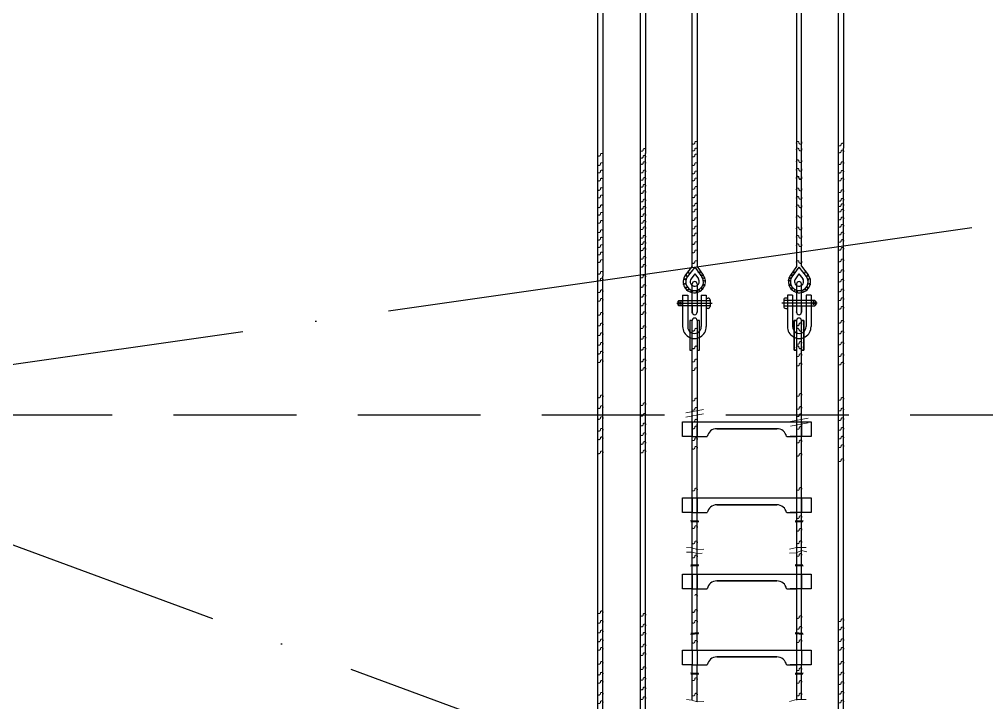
# Model space of a CAD drawing. Header units: millimetres. Extents: x -1838618 to -1600818, y -1770412 to -1553248.
# Drawn here: x -1770644 to -1766704, y -1653418 to -1650634 of the extents above; entities that cross this region are included whole.
import ezdxf

# ---------------------------------------------------------------- set-up
doc = ezdxf.new("R2010")
doc.units = ezdxf.units.MM
doc.header["$LTSCALE"] = 100
for name, pattern in [('ACAD_ISO04W100', [30, 24, -3, 0, -3]), ('DASHED', [0.75, 0.5, -0.25]), ('DASHEDX2', [1.5, 1, -0.5])]:
    doc.linetypes.add(name, pattern=pattern)
for name, color, linetype in [('2', 5, 'DASHED'), ('4', 7, 'Continuous'), ('bt', 7, 'Continuous')]:
    doc.layers.add(name, color=color, linetype=linetype)
doc.layers.add('3', color=3, linetype='DASHEDX2', lineweight=20)

# ---------------------------------------------------------------- blocks, each defined once
blk = doc.blocks.new('A$C03EE5260')
at = {"color": 9}
for p, q in [((-8983.1, -3538.6, 590), (-8983.1, 0, 590)), ((-8963.1, 0, 590), (-8963.1, -3535.2, 590)), ((-8808.8, -3038.3, 590), (-8808.8, 0, 590)), ((-8788.8, 0, 590), (-8788.8, -3034.8, 590)), ((-8598.6, -3494.3, 590), (-8598.6, 0, 590)), ((-8578.6, 0, 590), (-8578.6, -3496.2, 590)), ((-8173.6, 0, 590), (-8173.6, -3496.2, 590)), ((-8153.6, -3494.3, 590), (-8153.6, 0, 590)), ((-8002.6, -3016.5, 590), (-8002.6, 0, 590)), ((-7982.6, 0, 590), (-7982.6, -3013, 590)), ((-8002.6, -12781.3, 590), (-8002.6, -3016.5, 590)), ((-7982.6, -12773.3, 590), (-7982.6, -3013, 590)), ((-8808.8, -12692.1, 590), (-8808.8, -3038.3, 590)), ((-8788.8, -12694.3, 590), (-8788.8, -3034.8, 590)), ((-8598.6, -3494.3, 590), (-8626.2, -3529.8, 590)), ((-8588.2, -3497.6, 590), (-8617.9, -3535.9, 590)), ((-8587.8, -3497.6, 590), (-8559.8, -3537.1, 590)), ((-8578.6, -3496.2, 590), (-8553.6, -3531.4, 590)), ((-8173.6, -3496.2, 590), (-8198.6, -3531.4, 590)), ((-8164.4, -3497.6, 590), (-8192.4, -3537.1, 590)), ((-8164, -3497.6, 590), (-8134.3, -3535.9, 590)), ((-8153.6, -3494.3, 590), (-8126, -3529.8, 590)), ((-8983.1, -12723.6, 590), (-8983.1, -3538.6, 590)), ((-8963.1, -12723.6, 590), (-8963.1, -3535.2, 590)), ((-8588.2, -3525.8, 590), (-8603.4, -3545.4, 590)), ((-8588, -3525.8, 590), (-8573.7, -3546, 590)), ((-8578.6, -3540.8, 590), (-8578.6, -3540.8, 590)), ((-8164.2, -3525.8, 590), (-8178.5, -3546, 590)), ((-8173.6, -3540.8, 590), (-8173.6, -3540.8, 590)), ((-8164, -3525.8, 590), (-8148.8, -3545.4, 590)), ((-8598.6, -3589.8, 590), (-8598.6, -3566.7, 590)), ((-8598.6, -3685.7, 590), (-8598.6, -3566.7, 590)), ((-8578.6, -3566.7, 590), (-8578.6, -3567.7, 590)), ((-8578.6, -3566.7, 590), (-8578.6, -3598.7, 590)), ((-8578.6, -3566.7, 590), (-8578.6, -3682.2, 590)), ((-8173.6, -3566.7, 590), (-8173.6, -3567.7, 590)), ((-8173.6, -3566.7, 590), (-8173.6, -3598.7, 590)), ((-8173.6, -3566.7, 590), (-8173.6, -3682.2, 590)), ((-8153.6, -3599.8, 590), (-8153.6, -3566.7, 590)), ((-8153.6, -3589.8, 590), (-8153.6, -3566.7, 590)), ((-8153.6, -3685.7, 590), (-8153.6, -3566.7, 590)), ((-8637.8, -3612.2, 590), (-8617.1, -3612.2, 590)), ((-8637.8, -3612.2, 590), (-8637.8, -3740.2, 590)), ((-8617.1, -3612.2, 590), (-8617.1, -3740.2, 590)), ((-8562, -3612.2, 590), (-8541.4, -3612.2, 590)), ((-8562, -3612.2, 590), (-8562, -3740.2, 590)), ((-8541.4, -3612.2, 590), (-8541.4, -3740.2, 590)), ((-8540.6, -3624, 590), (-8534.3, -3624, 590)), ((-8211.6, -3624, 590), (-8217.9, -3624, 590)), ((-8190.2, -3612.2, 590), (-8210.8, -3612.2, 590)), ((-8210.8, -3612.2, 590), (-8210.8, -3740.2, 590)), ((-8190.2, -3612.2, 590), (-8190.2, -3740.2, 590)), ((-8114.5, -3612.2, 590), (-8135.1, -3612.2, 590)), ((-8135.1, -3612.2, 590), (-8135.1, -3740.2, 590)), ((-8114.5, -3612.2, 590), (-8114.5, -3740.2, 590)), ((-8657.1, -3638.3, 590), (-8653.1, -3634.3, 590)), ((-8657.1, -3638.3, 590), (-8657.1, -3651.1, 590)), ((-8653.1, -3655.1, 590), (-8657.1, -3651.1, 590)), ((-8653.1, -3634.3, 590), (-8526.3, -3634.3, 590)), ((-8653.1, -3634.3, 590), (-8653.1, -3655.1, 590)), ((-8526.3, -3655.1, 590), (-8653.1, -3655.1, 590)), ((-8645.6, -3637, 590), (-8645.6, -3652, 590)), ((-8598.6, -3658.7, 590), (-8598.6, -3681.8, 590)), ((-8526.3, -3632, 590), (-8526.3, -3658.3, 590)), ((-8225.9, -3632, 590), (-8225.9, -3658.3, 590)), ((-8099.1, -3634.3, 590), (-8225.9, -3634.3, 590)), ((-8225.9, -3655.1, 590), (-8099.1, -3655.1, 590)), ((-8153.6, -3658.7, 590), (-8153.6, -3681.8, 590)), ((-8106.7, -3637, 590), (-8106.7, -3652, 590)), ((-8095.1, -3638.3, 590), (-8099.1, -3634.3, 590)), ((-8099.1, -3634.3, 590), (-8099.1, -3655.1, 590)), ((-8099.1, -3655.1, 590), (-8095.1, -3651.1, 590)), ((-8095.1, -3638.3, 590), (-8095.1, -3651.1, 590)), ((-8598.6, -3685.7, 590), (-8598.6, -3685.7, 590)), ((-8578.6, -3681.8, 590), (-8578.6, -3680.7, 590)), ((-8534.3, -3666.3, 590), (-8540.6, -3666.3, 590)), ((-8217.9, -3666.3, 590), (-8211.6, -3666.3, 590)), ((-8173.6, -3681.8, 590), (-8173.6, -3680.7, 590)), ((-8153.6, -3685.7, 590), (-8153.6, -3685.7, 590)), ((-8598.6, -3715.9, 590), (-8608.6, -3715.9, 590)), ((-8608.6, -3715.9, 590), (-8608.6, -3835.9, 590)), ((-8598.6, -4055.1, 590), (-8598.6, -3715.9, 590)), ((-8598.6, -4141, 590), (-8598.6, -3716.8, 590)), ((-8578.6, -3715.9, 590), (-8578.6, -4054, 590)), ((-8568.6, -3715.9, 590), (-8578.6, -3715.9, 590)), ((-8578.6, -3716.8, 590), (-8578.6, -4137.5, 590)), ((-8568.6, -3835.9, 590), (-8568.6, -3715.9, 590)), ((-8183.6, -3835.9, 590), (-8183.6, -3715.9, 590)), ((-8183.6, -3715.9, 590), (-8173.6, -3715.9, 590)), ((-8173.6, -3715.9, 590), (-8183.6, -3715.9, 590)), ((-8183.6, -3715.9, 590), (-8183.6, -3835.9, 590)), ((-8173.6, -3714.5, 590), (-8173.6, -4142.7, 590)), ((-8173.6, -3715.9, 590), (-8173.6, -4054, 590)), ((-8153.6, -4139.3, 590), (-8153.6, -3713.3, 590)), ((-8153.6, -3715.9, 590), (-8143.6, -3715.9, 590)), ((-8153.6, -4055.1, 590), (-8153.6, -3715.9, 590)), ((-8143.6, -3715.9, 590), (-8153.6, -3715.9, 590)), ((-8143.6, -3715.9, 590), (-8143.6, -3835.9, 590)), ((-8143.6, -3835.9, 590), (-8143.6, -3715.9, 590)), ((-8608.6, -3835.9, 590), (-8598.6, -3835.9, 590)), ((-8578.6, -3835.9, 590), (-8568.6, -3835.9, 590)), ((-8173.6, -3835.9, 590), (-8183.6, -3835.9, 590)), ((-8183.6, -3835.9, 590), (-8173.6, -3835.9, 590)), ((-8143.6, -3835.9, 590), (-8153.6, -3835.9, 590)), ((-8153.6, -3835.9, 590), (-8143.6, -3835.9, 590)), ((-8638.6, -4128.3, 590), (-8113.6, -4128.3, 590)), ((-8638.6, -4188.3, 590), (-8638.6, -4128.3, 590)), ((-8598.6, -4128.3, 590), (-8578.6, -4128.3, 590)), ((-8578.6, -5058.3, 590), (-8578.6, -4137.5, 590)), ((-8173.6, -4128.3, 590), (-8153.6, -4128.3, 590)), ((-8113.6, -4128.3, 590), (-8113.6, -4188.3, 590)), ((-8598.6, -5058.3, 590), (-8598.6, -4141, 590)), ((-8253.6, -4156.3, 590), (-8498.6, -4156.3, 590)), ((-8498.6, -4156.3, 590), (-8253.6, -4156.3, 590)), ((-8253.6, -4156.3, 590), (-8498.6, -4156.3, 590)), ((-8173.6, -4142.7, 590), (-8173.6, -5058.3, 590)), ((-8153.6, -5058.3, 590), (-8153.6, -4139.3, 590)), ((-8598.6, -4188.3, 590), (-8638.6, -4188.3, 590)), ((-8598.6, -4188.3, 590), (-8578.6, -4188.3, 590)), ((-8578.6, -4188.3, 590), (-8537.8, -4188.3, 590)), ((-8213.6, -4188.3, 590), (-8214.4, -4188.3, 590)), ((-8213.6, -4188.3, 590), (-8173.6, -4188.3, 590)), ((-8113.6, -4188.3, 590), (-8199.6, -4188.3, 590)), ((-8638.6, -4438.3, 590), (-8113.6, -4438.3, 590)), ((-8638.6, -4498.3, 590), (-8638.6, -4438.3, 590)), ((-8598.6, -4438.3, 590), (-8578.6, -4438.3, 590)), ((-8173.6, -4438.3, 590), (-8153.6, -4438.3, 590)), ((-8113.6, -4438.3, 590), (-8113.6, -4498.3, 590)), ((-8253.6, -4466.3, 590), (-8498.6, -4466.3, 590)), ((-8498.6, -4466.3, 590), (-8253.6, -4466.3, 590)), ((-8253.6, -4466.3, 590), (-8498.6, -4466.3, 590)), ((-8598.6, -4498.3, 590), (-8638.6, -4498.3, 590)), ((-8598.6, -4641.7, 590), (-8598.6, -4498.3, 590)), ((-8598.6, -4498.3, 590), (-8578.6, -4498.3, 590)), ((-8578.6, -4648.9, 590), (-8578.6, -4498.3, 590)), ((-8578.6, -4498.3, 590), (-8537.8, -4498.3, 590)), ((-8213.6, -4498.3, 590), (-8214.4, -4498.3, 590)), ((-8213.6, -4498.3, 590), (-8173.6, -4498.3, 590)), ((-8113.6, -4498.3, 590), (-8199.6, -4498.3, 590)), ((-8173.6, -4498.3, 590), (-8173.6, -4641.7, 590)), ((-8153.6, -4639.9, 590), (-8153.6, -4498.3, 590)), ((-8598.6, -4748.3, 590), (-8598.6, -4659.8, 590)), ((-8578.6, -4748.3, 590), (-8578.6, -4663.4, 590)), ((-8173.6, -4661.6, 590), (-8173.6, -4748.3, 590)), ((-8153.6, -4748.3, 590), (-8153.6, -4652.5, 590)), ((-8638.6, -4748.3, 590), (-8113.6, -4748.3, 590)), ((-8638.6, -4808.3, 590), (-8638.6, -4748.3, 590)), ((-8598.6, -4748.3, 590), (-8578.6, -4748.3, 590)), ((-8173.6, -4748.3, 590), (-8153.6, -4748.3, 590)), ((-8113.6, -4748.3, 590), (-8113.6, -4808.3, 590)), ((-8498.6, -4776.3, 590), (-8253.6, -4776.3, 590)), ((-8253.6, -4776.3, 590), (-8498.6, -4776.3, 590)), ((-8253.6, -4776.3, 590), (-8498.6, -4776.3, 590)), ((-8598.6, -4808.3, 590), (-8638.6, -4808.3, 590)), ((-8598.6, -4808.3, 590), (-8578.6, -4808.3, 590)), ((-8578.6, -4808.3, 590), (-8537.8, -4808.3, 590)), ((-8213.6, -4808.3, 590), (-8214.4, -4808.3, 590)), ((-8213.6, -4808.3, 590), (-8173.6, -4808.3, 590)), ((-8113.6, -4808.3, 590), (-8199.6, -4808.3, 590)), ((-8638.6, -5058.3, 590), (-8113.6, -5058.3, 590)), ((-8638.6, -5118.3, 590), (-8638.6, -5058.3, 590)), ((-8598.6, -5058.3, 590), (-8578.6, -5058.3, 590)), ((-8173.6, -5058.3, 590), (-8153.6, -5058.3, 590)), ((-8113.6, -5058.3, 590), (-8113.6, -5118.3, 590)), ((-8598.6, -5118.3, 590), (-8638.6, -5118.3, 590)), ((-8598.6, -5261.7, 590), (-8598.6, -5118.3, 590)), ((-8598.6, -5118.3, 590), (-8578.6, -5118.3, 590)), ((-8578.6, -5268.9, 590), (-8578.6, -5118.3, 590)), ((-8578.6, -5118.3, 590), (-8537.8, -5118.3, 590)), ((-8253.6, -5086.3, 590), (-8498.6, -5086.3, 590)), ((-8498.6, -5086.3, 590), (-8253.6, -5086.3, 590)), ((-8253.6, -5086.3, 590), (-8498.6, -5086.3, 590)), ((-8213.6, -5118.3, 590), (-8214.4, -5118.3, 590)), ((-8213.6, -5118.3, 590), (-8173.6, -5118.3, 590)), ((-8113.6, -5118.3, 590), (-8199.6, -5118.3, 590)), ((-8173.6, -5118.3, 590), (-8173.6, -5261.7, 590)), ((-8153.6, -5259.9, 590), (-8153.6, -5118.3, 590))]:
    blk.add_line(p, q, dxfattribs=at)
for centre in [(-8646.2, -3645.1, 590), (-8106, -3645.1, 590)]:
    blk.add_circle(centre, 2.73, dxfattribs=at)
for centre, radius, start, end in [((-8590.5, -3557.6, 590), 45.2, 142.613, 343.6208), ((-8589.3, -3558, 590), 36.2, 142.613, 343.6208), ((-8588.8, -3556.8, 590), 18.5, 142.613, 343.6208), ((-8588.8, -3556.8, 590), 18.5, 142.1714, 142.613), ((-8588.8, -3556.8, 590), 18.5, 343.6208, 35.3266), ((-8589.3, -3558, 590), 36.2, 343.6208, 35.3266), ((-8161.7, -3557.6, 590), 45.2, 144.6734, 196.3792), ((-8161.7, -3557.6, 590), 45.2, 196.3792, 37.387), ((-8162.9, -3558, 590), 36.2, 144.6734, 196.3792), ((-8162.5, -3558, 590), 36.2, 196.3792, 37.387), ((-8163.4, -3556.8, 590), 18.5, 144.6734, 196.3792), ((-8163.4, -3556.8, 590), 18.5, 196.3792, 37.387), ((-8163.4, -3556.8, 590), 18.5, 37.387, 37.8286), ((-8588.6, -3566.7, 590), 10, 0, 180), ((-8163.6, -3566.7, 590), 10, 0, 180), ((-8534.3, -3632, 590), 8, 0, 90), ((-8217.9, -3632, 590), 8, 90, 180), ((-8534.3, -3658.3, 590), 8, 270, 0), ((-8217.9, -3658.3, 590), 8, 180, 270), ((-8588.6, -3681.8, 590), 10, 180, 0), ((-8163.6, -3681.8, 590), 10, 180, 0), ((-8589.6, -3740.4, 590), 48.2, 179.6608, 0.3392), ((-8589.6, -3740.7, 590), 27.6, 178.8544, 1.1456), ((-8588.6, -3715.9, 590), 10, 0, 180), ((-8162.7, -3740.4, 590), 48.2, 179.6608, 0.3392), ((-8162.7, -3740.7, 590), 27.6, 178.8544, 1.1456), ((-8168.4, -3730.2, 590), 6, 147.3703, 15.1489), ((-8163.6, -3715.9, 590), 10, 0, 180), ((-8157.3, -3730.9, 590), 5.71, 349.2857, 156.5302), ((-8169, -3753.1, 590), 5.71, 23.4698, 190.7143), ((-8158, -3752.4, 590), 6, 164.8511, 32.6297), ((-8498.6, -4196.3, 590), 40, 90, 168.463), ((-8253.6, -4196.3, 590), 40, 11.537, 90), ((-8498.6, -4506.3, 590), 40, 90, 168.463), ((-8253.6, -4506.3, 590), 40, 11.537, 90), ((-8498.6, -4816.3, 590), 40, 90, 168.463), ((-8253.6, -4816.3, 590), 40, 11.537, 90), ((-8498.6, -5126.3, 590), 40, 90, 168.463), ((-8253.6, -5126.3, 590), 40, 11.537, 90)]:
    blk.add_arc(centre, radius, start, end, dxfattribs=at)
at = {"layer": '2', "color": 9, "ltscale": 3}
for p, q in [((-8661.9, -3645.4, 590), (-8518.1, -3645.4, 590)), ((-8090.3, -3645.4, 590), (-8234.1, -3645.4, 590))]:
    blk.add_line(p, q, dxfattribs=at)
at = {"layer": '3', "color": 9}
for p, q in [((-8002.6, -3016.5, 590), (-8002.6, -3016.5, 590)), ((-8002.6, -3016.5, 590), (-8002.6, -3016.5, 590)), ((-7982.6, -3013, 590), (-7982.6, -3013, 590)), ((-8808.8, -3038.3, 590), (-8808.8, -3038.3, 590)), ((-8808.8, -3038.3, 590), (-8808.8, -3038.3, 590)), ((-8788.8, -3034.8, 590), (-8788.8, -3034.8, 590)), ((-8002.6, -3131, 590), (-8002.6, -3131, 590)), ((-8002.6, -3131, 590), (-8002.6, -3131, 590)), ((-7982.6, -3127.5, 590), (-7982.6, -3127.5, 590)), ((-8808.8, -3156.5, 590), (-8808.8, -3156.5, 590)), ((-8808.8, -3156.5, 590), (-8808.8, -3156.5, 590)), ((-8788.8, -3153, 590), (-8788.8, -3153, 590)), ((-8808.8, -3303.9, 590), (-8808.8, -3303.9, 590)), ((-8808.8, -3303.9, 590), (-8808.8, -3303.9, 590)), ((-8788.8, -3300.4, 590), (-8788.8, -3300.4, 590)), ((-8002.6, -3289.7, 590), (-8002.6, -3289.7, 590)), ((-8002.6, -3289.7, 590), (-8002.6, -3289.7, 590)), ((-7982.6, -3286.2, 590), (-7982.6, -3286.2, 590)), ((-7982.6, -3348, 590), (-7982.6, -3348, 590)), ((-8002.6, -3351.4, 590), (-8002.6, -3351.4, 590)), ((-8002.6, -3351.4, 590), (-8002.6, -3351.4, 590)), ((-8808.8, -3389.9, 590), (-8808.8, -3389.9, 590)), ((-8808.8, -3389.9, 590), (-8808.8, -3389.9, 590)), ((-8002.6, -3413.2, 590), (-8002.6, -3413.2, 590)), ((-8002.6, -3413.2, 590), (-8002.6, -3413.2, 590)), ((-7982.6, -3409.8, 590), (-7982.6, -3409.8, 590)), ((-8983.1, -3538.6, 590), (-8983.1, -3538.6, 590)), ((-8983.1, -3538.6, 590), (-8983.1, -3538.6, 590)), ((-8963.1, -3535.2, 590), (-8963.1, -3535.2, 590)), ((-8624.6, -4091.5, 590), (-8552.7, -4078, 590)), ((-8624.6, -4109.5, 590), (-8552.7, -4096, 590)), ((-8578.6, -4137.5, 590), (-8578.6, -4137.5, 590)), ((-8197.8, -4127.5, 590), (-8125.9, -4114, 590)), ((-8197.8, -4145.5, 590), (-8125.9, -4132, 590)), ((-8598.6, -4141, 590), (-8598.6, -4141, 590)), ((-8598.6, -4141, 590), (-8598.6, -4141, 590)), ((-8173.6, -4142.7, 590), (-8173.6, -4142.7, 590)), ((-8153.6, -4139.3, 590), (-8153.6, -4139.3, 590)), ((-8605.1, -4530.5, 590), (-8572.9, -4532, 590)), ((-8147.2, -4530.5, 590), (-8179.3, -4532, 590)), ((-8604.8, -4533.3, 590), (-8572.4, -4534.8, 590)), ((-8604.2, -4535.8, 590), (-8572.9, -4537.5, 590)), ((-8147.4, -4533.3, 590), (-8179.8, -4534.8, 590)), ((-8148, -4535.8, 590), (-8179.3, -4537.5, 590)), ((-8621.8, -4639.9, 590), (-8600.1, -4641.7, 590)), ((-8600.1, -4641.7, 590), (-8578.4, -4648.9, 590)), ((-8578.4, -4648.9, 590), (-8551.3, -4647.1, 590)), ((-8202.8, -4647.1, 590), (-8173.9, -4639.9, 590)), ((-8173.9, -4639.9, 590), (-8154, -4639.9, 590)), ((-8154, -4639.9, 590), (-8134.2, -4639.9, 590)), ((-8621.8, -4659.8, 590), (-8598.3, -4659.8, 590)), ((-8598.3, -4659.8, 590), (-8578.4, -4665.2, 590)), ((-8578.4, -4665.2, 590), (-8558.5, -4663.4, 590)), ((-8202.8, -4663.4, 590), (-8173.9, -4661.6, 590)), ((-8173.9, -4661.6, 590), (-8154, -4652.5, 590)), ((-8154, -4652.5, 590), (-8132.4, -4658, 590)), ((-8605.1, -4716.1, 590), (-8572.9, -4714.6, 590)), ((-8604.8, -4713.3, 590), (-8572.4, -4711.8, 590)), ((-8604.2, -4710.8, 590), (-8572.9, -4709.1, 590)), ((-8147.4, -4713.3, 590), (-8179.8, -4711.8, 590)), ((-8148, -4710.8, 590), (-8179.3, -4709.1, 590)), ((-8147.2, -4716.1, 590), (-8179.3, -4714.6, 590)), ((-8605.1, -4994.1, 590), (-8572.9, -4992.6, 590)), ((-8604.8, -4991.3, 590), (-8572.4, -4989.8, 590)), ((-8604.2, -4988.8, 590), (-8572.9, -4987.1, 590)), ((-8147.4, -4991.3, 590), (-8179.8, -4989.8, 590)), ((-8148, -4988.8, 590), (-8179.3, -4987.1, 590)), ((-8147.2, -4994.1, 590), (-8179.3, -4992.6, 590)), ((-8605.1, -5150.5, 590), (-8572.9, -5152, 590)), ((-8604.8, -5153.3, 590), (-8572.4, -5154.8, 590)), ((-8604.2, -5155.8, 590), (-8572.9, -5157.5, 590)), ((-8147.4, -5153.3, 590), (-8179.8, -5154.8, 590)), ((-8147.2, -5150.5, 590), (-8179.3, -5152, 590)), ((-8148, -5155.8, 590), (-8179.3, -5157.5, 590)), ((-8621.8, -5259.9, 590), (-8600.1, -5261.7, 590)), ((-8600.1, -5261.7, 590), (-8578.4, -5268.9, 590)), ((-8578.4, -5268.9, 590), (-8551.3, -5267.1, 590)), ((-8202.8, -5267.1, 590), (-8173.9, -5259.9, 590)), ((-8173.9, -5259.9, 590), (-8154, -5259.9, 590)), ((-8154, -5259.9, 590), (-8134.2, -5259.9, 590))]:
    blk.add_line(p, q, dxfattribs=at)
for centre, radius, start, end in [((-8594.2, -2991.1, 590), 6, 147.3703, 15.1489), ((-8583.2, -2991.8, 590), 5.71, 349.2857, 156.5302), ((-8169, -2991.8, 590), 5.71, 23.4698, 190.7143), ((-8158, -2991.1, 590), 6, 164.8511, 32.6297), ((-7987.1, -2999.2, 590), 5.71, 349.2857, 156.5302), ((-8804.4, -3020.3, 590), 6, 147.3703, 15.1489), ((-8793.4, -3021, 590), 5.71, 349.2857, 156.5302), ((-8594.2, -3018.7, 590), 6, 147.3703, 15.1489), ((-8583.2, -3019.4, 590), 5.71, 349.2857, 156.5302), ((-8169, -3019.4, 590), 5.71, 23.4698, 190.7143), ((-8158, -3018.7, 590), 6, 164.8511, 32.6297), ((-7998.2, -2998.5, 590), 6, 147.3703, 15.1489), ((-7998.2, -3026.2, 590), 6, 147.3703, 15.1489), ((-7987.1, -3026.9, 590), 5.71, 349.2857, 156.5302), ((-8978.7, -3039.8, 590), 6, 147.3703, 15.1489), ((-8967.7, -3040.5, 590), 5.71, 349.2857, 156.5302), ((-8967.7, -3078.6, 590), 5.71, 349.2857, 156.5302), ((-8804.4, -3048, 590), 6, 147.3703, 15.1489), ((-8804.4, -3073.5, 590), 6, 147.3703, 15.1489), ((-8793.4, -3048.7, 590), 5.71, 349.2857, 156.5302), ((-8793.4, -3074.2, 590), 5.71, 349.2857, 156.5302), ((-8594.2, -3042.8, 590), 6, 147.3703, 15.1489), ((-8583.2, -3043.5, 590), 5.71, 349.2857, 156.5302), ((-8583.2, -3078.4, 590), 5.71, 349.2857, 156.5302), ((-8169, -3067.2, 590), 5.71, 23.4698, 190.7143), ((-8158, -3066.5, 590), 6, 164.8511, 32.6297), ((-7998.2, -3073.9, 590), 6, 147.3703, 15.1489), ((-7987.1, -3074.7, 590), 5.71, 349.2857, 156.5302), ((-8978.7, -3077.9, 590), 6, 147.3703, 15.1489), ((-8978.7, -3108.3, 590), 6, 147.3703, 15.1489), ((-8967.7, -3109, 590), 5.71, 349.2857, 156.5302), ((-8804.4, -3108.3, 590), 6, 147.3703, 15.1489), ((-8793.4, -3109, 590), 5.71, 349.2857, 156.5302), ((-8594.2, -3077.7, 590), 6, 147.3703, 15.1489), ((-8594.2, -3111.8, 590), 6, 147.3703, 15.1489), ((-8583.2, -3112.5, 590), 5.71, 349.2857, 156.5302), ((-8169, -3102, 590), 5.71, 23.4698, 190.7143), ((-8158, -3101.3, 590), 6, 164.8511, 32.6297), ((-7998.2, -3108.8, 590), 6, 147.3703, 15.1489), ((-7987.1, -3109.5, 590), 5.71, 349.2857, 156.5302), ((-8978.7, -3141.3, 590), 6, 147.3703, 15.1489), ((-8967.7, -3142, 590), 5.71, 349.2857, 156.5302), ((-8804.4, -3138.5, 590), 6, 147.3703, 15.1489), ((-8793.4, -3139.2, 590), 5.71, 349.2857, 156.5302), ((-8594.2, -3140.2, 590), 6, 147.3703, 15.1489), ((-8583.2, -3140.9, 590), 5.71, 349.2857, 156.5302), ((-8169, -3133.9, 590), 5.71, 23.4698, 190.7143), ((-8169, -3136.2, 590), 5.71, 23.4698, 190.7143), ((-8158, -3133.2, 590), 6, 164.8511, 32.6297), ((-8158, -3135.5, 590), 6, 164.8511, 32.6297), ((-7998.2, -3140.7, 590), 6, 147.3703, 15.1489), ((-7987.1, -3141.4, 590), 5.71, 349.2857, 156.5302), ((-8978.7, -3179.4, 590), 6, 147.3703, 15.1489), ((-8967.7, -3180.1, 590), 5.71, 349.2857, 156.5302), ((-8804.4, -3166.2, 590), 6, 147.3703, 15.1489), ((-8804.4, -3191.7, 590), 6, 147.3703, 15.1489), ((-8793.4, -3166.9, 590), 5.71, 349.2857, 156.5302), ((-8793.4, -3192.4, 590), 5.71, 349.2857, 156.5302), ((-8594.2, -3175, 590), 6, 147.3703, 15.1489), ((-8583.2, -3175.7, 590), 5.71, 349.2857, 156.5302), ((-8169, -3181.7, 590), 5.71, 23.4698, 190.7143), ((-8158, -3181, 590), 6, 164.8511, 32.6297), ((-7998.2, -3188.5, 590), 6, 147.3703, 15.1489), ((-7987.1, -3189.2, 590), 5.71, 349.2857, 156.5302), ((-8978.7, -3209.9, 590), 6, 147.3703, 15.1489), ((-8967.7, -3210.5, 590), 5.71, 349.2857, 156.5302), ((-8804.4, -3226.6, 590), 6, 147.3703, 15.1489), ((-8793.4, -3227.3, 590), 5.71, 349.2857, 156.5302), ((-8594.2, -3209.2, 590), 6, 147.3703, 15.1489), ((-8583.2, -3209.9, 590), 5.71, 349.2857, 156.5302), ((-8169, -3216.6, 590), 5.71, 23.4698, 190.7143), ((-8158, -3215.9, 590), 6, 164.8511, 32.6297), ((-7998.2, -3223.3, 590), 6, 147.3703, 15.1489), ((-7987.1, -3224, 590), 5.71, 349.2857, 156.5302), ((-8978.7, -3249.9, 590), 6, 147.3703, 15.1489), ((-8967.7, -3250.6, 590), 5.71, 349.2857, 156.5302), ((-8804.4, -3255.8, 590), 6, 147.3703, 15.1489), ((-8793.4, -3256.5, 590), 5.71, 349.2857, 156.5302), ((-8594.2, -3243.1, 590), 6, 147.3703, 15.1489), ((-8594.2, -3267.2, 590), 6, 147.3703, 15.1489), ((-8583.2, -3243.8, 590), 5.71, 349.2857, 156.5302), ((-8583.2, -3267.9, 590), 5.71, 349.2857, 156.5302), ((-8169, -3250.7, 590), 5.71, 23.4698, 190.7143), ((-8158, -3250, 590), 6, 164.8511, 32.6297), ((-7998.2, -3245, 590), 6, 147.3703, 15.1489), ((-7998.2, -3267.5, 590), 6, 147.3703, 15.1489), ((-7987.1, -3245.7, 590), 5.71, 349.2857, 156.5302), ((-7987.1, -3268.2, 590), 5.71, 349.2857, 156.5302), ((-8978.7, -3280.3, 590), 6, 147.3703, 15.1489), ((-8978.7, -3313.3, 590), 6, 147.3703, 15.1489), ((-8967.7, -3280.9, 590), 5.71, 349.2857, 156.5302), ((-8967.7, -3313.9, 590), 5.71, 349.2857, 156.5302), ((-8804.4, -3285.9, 590), 6, 147.3703, 15.1489), ((-8793.4, -3286.6, 590), 5.71, 349.2857, 156.5302), ((-8793.4, -3314.3, 590), 5.71, 349.2857, 156.5302), ((-8594.2, -3302, 590), 6, 147.3703, 15.1489), ((-8583.2, -3302.8, 590), 5.71, 349.2857, 156.5302), ((-8169, -3294.8, 590), 5.71, 23.4698, 190.7143), ((-8158, -3291.9, 590), 6, 164.8511, 32.6297), ((-7998.2, -3299.4, 590), 6, 147.3703, 15.1489), ((-7987.1, -3300.1, 590), 5.71, 349.2857, 156.5302), ((-8978.7, -3351.4, 590), 6, 147.3703, 15.1489), ((-8967.7, -3352.1, 590), 5.71, 349.2857, 156.5302), ((-8804.4, -3313.6, 590), 6, 147.3703, 15.1489), ((-8804.4, -3339.1, 590), 6, 147.3703, 15.1489), ((-8793.4, -3339.8, 590), 5.71, 349.2857, 156.5302), ((-8594.2, -3336.2, 590), 6, 147.3703, 15.1489), ((-8583.2, -3336.9, 590), 5.71, 349.2857, 156.5302), ((-8169, -3340.4, 590), 5.71, 23.4698, 190.7143), ((-8158, -3339.7, 590), 6, 164.8511, 32.6297), ((-7998.2, -3329.2, 590), 6, 147.3703, 15.1489), ((-7987.1, -3329.9, 590), 5.71, 349.2857, 156.5302), ((-8978.7, -3381.8, 590), 6, 147.3703, 15.1489), ((-8967.7, -3382.4, 590), 5.71, 349.2857, 156.5302), ((-8804.4, -3374, 590), 6, 147.3703, 15.1489), ((-8793.4, -3374.7, 590), 5.71, 349.2857, 156.5302), ((-8594.2, -3364.5, 590), 6, 147.3703, 15.1489), ((-8583.2, -3365.2, 590), 5.71, 349.2857, 156.5302), ((-8169, -3375.2, 590), 5.71, 23.4698, 190.7143), ((-8158, -3374.5, 590), 6, 164.8511, 32.6297), ((-7998.2, -3361.1, 590), 6, 147.3703, 15.1489), ((-7998.2, -3391, 590), 6, 147.3703, 15.1489), ((-7987.1, -3361.8, 590), 5.71, 349.2857, 156.5302), ((-7987.1, -3391.7, 590), 5.71, 349.2857, 156.5302), ((-8978.7, -3411.9, 590), 6, 147.3703, 15.1489), ((-8967.7, -3412.6, 590), 5.71, 349.2857, 156.5302), ((-8804.4, -3399.6, 590), 6, 147.3703, 15.1489), ((-8804.4, -3425.1, 590), 6, 147.3703, 15.1489), ((-8793.4, -3400.3, 590), 5.71, 349.2857, 156.5302), ((-8793.4, -3425.8, 590), 5.71, 349.2857, 156.5302), ((-8594.2, -3399.4, 590), 6, 147.3703, 15.1489), ((-8583.2, -3400.1, 590), 5.71, 349.2857, 156.5302), ((-8169, -3409.4, 590), 5.71, 23.4698, 190.7143), ((-8158, -3408.7, 590), 6, 164.8511, 32.6297), ((-7998.2, -3422.9, 590), 6, 147.3703, 15.1489), ((-7987.1, -3423.6, 590), 5.71, 349.2857, 156.5302), ((-8978.7, -3442.4, 590), 6, 147.3703, 15.1489), ((-8967.7, -3443, 590), 5.71, 349.2857, 156.5302), ((-8804.4, -3459.9, 590), 6, 147.3703, 15.1489), ((-8793.4, -3460.6, 590), 5.71, 349.2857, 156.5302), ((-8594.2, -3433.5, 590), 6, 147.3703, 15.1489), ((-8583.2, -3434.2, 590), 5.71, 349.2857, 156.5302), ((-7998.2, -3470.2, 590), 6, 147.3703, 15.1489), ((-7987.1, -3470.9, 590), 5.71, 349.2857, 156.5302), ((-8978.7, -3472.9, 590), 6, 147.3703, 15.1489), ((-8967.7, -3473.6, 590), 5.71, 349.2857, 156.5302), ((-8804.4, -3492, 590), 6, 147.3703, 15.1489), ((-8793.4, -3492.7, 590), 5.71, 349.2857, 156.5302), ((-8594.2, -3476.8, 590), 6, 147.3703, 15.1489), ((-8583.2, -3477.5, 590), 5.71, 349.2857, 156.5302), ((-8169, -3477.5, 590), 5.71, 23.4698, 190.7143), ((-8158, -3476.8, 590), 6, 164.8511, 32.6297), ((-8978.7, -3520.7, 590), 6, 147.3703, 15.1489), ((-8978.7, -3548.3, 590), 6, 147.3703, 15.1489), ((-8967.7, -3521.4, 590), 5.71, 349.2857, 156.5302), ((-8967.7, -3549, 590), 5.71, 349.2857, 156.5302), ((-8804.4, -3535.6, 590), 6, 147.3703, 15.1489), ((-8793.4, -3536.3, 590), 5.71, 349.2857, 156.5302), ((-8630.8, -3545.8, 590), 2.9, 303.73, 165.231), ((-8624.2, -3532.5, 590), 2.9, 303.73, 165.231), ((-8590.5, -3557.6, 590), 45.2, 142.1714, 142.613), ((-8619.5, -3534.2, 590), 3.13, 193.9338, 327.1538), ((-8589.7, -3558, 590), 36.2, 142.1714, 142.613), ((-8615.4, -3519, 590), 2.9, 303.73, 165.231), ((-8589.3, -3558, 590), 36.2, 142.1714, 142.613), ((-8610.7, -3520.7, 590), 3.13, 193.9338, 327.1538), ((-8570.9, -3520.7, 590), 3.13, 64.4397, 197.6597), ((-8566.6, -3518.1, 590), 2.9, 174.2358, 35.7368), ((-8562, -3532.3, 590), 3.13, 64.4397, 197.6597), ((-8557.8, -3529.8, 590), 2.9, 174.2358, 35.7368), ((-8553.8, -3544.3, 590), 3.13, 64.4397, 197.6597), ((-8590.5, -3557.6, 590), 45.2, 343.6208, 35.3266), ((-8549.6, -3541.8, 590), 2.9, 174.2358, 35.7368), ((-8202.6, -3541.8, 590), 2.9, 144.2632, 5.7642), ((-8198.4, -3544.3, 590), 3.13, 342.3403, 115.5603), ((-8194.4, -3529.8, 590), 2.9, 144.2632, 5.7642), ((-8190.2, -3532.3, 590), 3.13, 342.3403, 115.5603), ((-8185.6, -3518.1, 590), 2.9, 144.2632, 5.7642), ((-8181.4, -3520.7, 590), 3.13, 342.3403, 115.5603), ((-8141.5, -3520.7, 590), 3.13, 212.8462, 346.0662), ((-8136.9, -3519, 590), 2.9, 14.769, 236.27), ((-8132.7, -3534.2, 590), 3.13, 212.8462, 346.0662), ((-8162.9, -3558, 590), 36.2, 37.387, 37.8286), ((-8162.5, -3558, 590), 36.2, 37.387, 37.8286), ((-8128, -3532.5, 590), 2.9, 14.769, 236.27), ((-8161.7, -3557.6, 590), 45.2, 37.387, 37.8286), ((-8121.4, -3545.8, 590), 2.9, 14.769, 236.27), ((-7998.2, -3513.8, 590), 6, 147.3703, 15.1489), ((-7987.1, -3514.5, 590), 5.71, 349.2857, 156.5302), ((-8804.4, -3574.5, 590), 6, 147.3703, 15.1489), ((-8793.4, -3575.2, 590), 5.71, 349.2857, 156.5302), ((-8632.3, -3567.8, 590), 2.9, 12.6799, 234.1809), ((-8629.1, -3564.1, 590), 3.13, 262.8838, 36.1038), ((-8626.2, -3547.4, 590), 3.13, 193.9338, 327.1538), ((-8625.4, -3582.6, 590), 2.9, 12.6799, 234.1809), ((-8622.2, -3578.9, 590), 3.13, 262.8838, 36.1038), ((-8561.8, -3583.7, 590), 3.13, 3.5104, 136.7304), ((-8557.5, -3586.2, 590), 2.9, 113.3066, 334.8076), ((-8553.6, -3569.9, 590), 3.13, 3.5104, 136.7304), ((-8552, -3555, 590), 3.13, 64.4397, 197.6597), ((-8549.3, -3572.3, 590), 2.9, 113.3066, 334.8076), ((-8547.7, -3552.5, 590), 2.9, 174.2358, 35.7368), ((-8204.5, -3552.5, 590), 2.9, 144.2632, 5.7642), ((-8202.9, -3572.3, 590), 2.9, 205.1924, 66.6934), ((-8198.6, -3569.9, 590), 3.13, 43.2696, 176.4896), ((-8200.3, -3555, 590), 3.13, 342.3403, 115.5603), ((-8194.7, -3586.2, 590), 2.9, 205.1924, 66.6934), ((-8190.4, -3583.7, 590), 3.13, 43.2696, 176.4896), ((-8130, -3578.9, 590), 3.13, 143.8962, 277.1162), ((-8126.8, -3582.6, 590), 2.9, 305.8191, 167.3201), ((-8126.1, -3547.4, 590), 3.13, 212.8462, 346.0662), ((-8123.1, -3564.1, 590), 3.13, 143.8962, 277.1162), ((-8119.9, -3567.8, 590), 2.9, 305.8191, 167.3201), ((-7998.2, -3552.7, 590), 6, 147.3703, 15.1489), ((-7987.1, -3553.4, 590), 5.71, 349.2857, 156.5302), ((-8978.7, -3596.1, 590), 6, 147.3703, 15.1489), ((-8967.7, -3596.8, 590), 5.71, 349.2857, 156.5302), ((-8804.4, -3614.2, 590), 6, 147.3703, 15.1489), ((-8793.4, -3614.9, 590), 5.71, 349.2857, 156.5302), ((-8615.6, -3591.7, 590), 2.9, 12.6799, 234.1809), ((-8612.4, -3588, 590), 3.13, 262.8838, 36.1038), ((-8602.4, -3598.4, 590), 2.9, 12.6799, 234.1809), ((-8599.2, -3594.6, 590), 3.13, 262.8838, 36.1038), ((-8584.2, -3597, 590), 3.13, 3.5104, 136.7304), ((-8579.9, -3599.4, 590), 2.9, 113.3066, 334.8076), ((-8572.5, -3592.2, 590), 3.13, 3.5104, 136.7304), ((-8568.2, -3594.7, 590), 2.9, 113.3066, 334.8076), ((-8184, -3594.7, 590), 2.9, 205.1924, 66.6934), ((-8179.7, -3592.2, 590), 3.13, 43.2696, 176.4896), ((-8172.3, -3599.4, 590), 2.9, 205.1924, 66.6934), ((-8168.1, -3597, 590), 3.13, 43.2696, 176.4896), ((-8153, -3594.6, 590), 3.13, 143.8962, 277.1162), ((-8149.8, -3598.4, 590), 2.9, 305.8191, 167.3201), ((-8139.8, -3588, 590), 3.13, 143.8962, 277.1162), ((-8136.6, -3591.7, 590), 2.9, 305.8191, 167.3201), ((-7998.2, -3592.4, 590), 6, 147.3703, 15.1489), ((-7998.2, -3628.1, 590), 6, 147.3703, 15.1489), ((-7987.1, -3593.1, 590), 5.71, 349.2857, 156.5302), ((-7987.1, -3628.8, 590), 5.71, 349.2857, 156.5302), ((-8978.7, -3631, 590), 6, 147.3703, 15.1489), ((-8967.7, -3631.7, 590), 5.71, 349.2857, 156.5302), ((-8804.4, -3649.9, 590), 6, 147.3703, 15.1489), ((-8793.4, -3650.6, 590), 5.71, 349.2857, 156.5302), ((-7998.2, -3663, 590), 6, 147.3703, 15.1489), ((-7987.1, -3663.7, 590), 5.71, 349.2857, 156.5302), ((-8978.7, -3688.2, 590), 6, 147.3703, 15.1489), ((-8967.7, -3688.9, 590), 5.71, 349.2857, 156.5302), ((-8804.4, -3684.8, 590), 6, 147.3703, 15.1489), ((-8793.4, -3685.5, 590), 5.71, 349.2857, 156.5302), ((-8978.7, -3731.8, 590), 6, 147.3703, 15.1489), ((-8967.7, -3732.5, 590), 5.71, 349.2857, 156.5302), ((-8804.4, -3742, 590), 6, 147.3703, 15.1489), ((-8793.4, -3742.7, 590), 5.71, 349.2857, 156.5302), ((-7998.2, -3720.2, 590), 6, 147.3703, 15.1489), ((-7987.1, -3720.9, 590), 5.71, 349.2857, 156.5302), ((-8978.7, -3770.7, 590), 6, 147.3703, 15.1489), ((-8967.7, -3771.4, 590), 5.71, 349.2857, 156.5302), ((-8804.4, -3785.6, 590), 6, 147.3703, 15.1489), ((-8793.4, -3786.3, 590), 5.71, 349.2857, 156.5302), ((-8594.2, -3752.4, 590), 6, 147.3703, 15.1489), ((-8583.2, -3753.1, 590), 5.71, 349.2857, 156.5302), ((-7998.2, -3763.8, 590), 6, 147.3703, 15.1489), ((-7987.1, -3764.5, 590), 5.71, 349.2857, 156.5302), ((-8978.7, -3810.4, 590), 6, 147.3703, 15.1489), ((-8967.7, -3811.1, 590), 5.71, 349.2857, 156.5302), ((-8594.2, -3824.3, 590), 6, 147.3703, 15.1489), ((-8594.2, -3825.2, 590), 6, 147.3703, 15.1489), ((-8583.2, -3825, 590), 5.71, 349.2857, 156.5302), ((-8583.2, -3825.9, 590), 5.71, 349.2857, 156.5302), ((-8169, -3825, 590), 5.71, 23.4698, 190.7143), ((-8169, -3825.9, 590), 5.71, 23.4698, 190.7143), ((-8168.4, -3806.2, 590), 6, 147.3703, 15.1489), ((-8158, -3824.3, 590), 6, 164.8511, 32.6297), ((-8158, -3825.2, 590), 6, 164.8511, 32.6297), ((-8157.3, -3806.9, 590), 5.71, 349.2857, 156.5302), ((-7998.2, -3808.2, 590), 6, 147.3703, 15.1489), ((-7987.1, -3808.9, 590), 5.71, 349.2857, 156.5302), ((-8978.7, -3846.1, 590), 6, 147.3703, 15.1489), ((-8967.7, -3846.8, 590), 5.71, 349.2857, 156.5302), ((-8804.4, -3829.9, 590), 6, 147.3703, 15.1489), ((-8793.4, -3830.7, 590), 5.71, 349.2857, 156.5302), ((-8168.4, -3856, 590), 6, 147.3703, 15.1489), ((-8157.3, -3856.7, 590), 5.71, 349.2857, 156.5302), ((-7998.2, -3855.9, 590), 6, 147.3703, 15.1489), ((-7987.1, -3856.6, 590), 5.71, 349.2857, 156.5302), ((-8978.7, -3881, 590), 6, 147.3703, 15.1489), ((-8967.7, -3881.7, 590), 5.71, 349.2857, 156.5302), ((-8804.4, -3877.7, 590), 6, 147.3703, 15.1489), ((-8793.4, -3878.4, 590), 5.71, 349.2857, 156.5302), ((-8594.2, -3878.1, 590), 6, 147.3703, 15.1489), ((-8583.2, -3878.8, 590), 5.71, 349.2857, 156.5302), ((-8168.4, -3894.4, 590), 6, 147.3703, 15.1489), ((-8157.3, -3895.1, 590), 5.71, 349.2857, 156.5302), ((-7998.2, -3890.8, 590), 6, 147.3703, 15.1489), ((-7987.1, -3891.5, 590), 5.71, 349.2857, 156.5302), ((-8804.4, -3912.6, 590), 6, 147.3703, 15.1489), ((-8793.4, -3913.3, 590), 5.71, 349.2857, 156.5302), ((-8594.2, -3913.3, 590), 6, 147.3703, 15.1489), ((-8583.2, -3914, 590), 5.71, 349.2857, 156.5302), ((-8168.4, -4018.2, 590), 6, 147.3703, 15.1489), ((-8157.3, -4018.9, 590), 5.71, 349.2857, 156.5302), ((-8978.7, -4024.4, 590), 6, 147.3703, 15.1489), ((-8967.7, -4025.1, 590), 5.71, 349.2857, 156.5302), ((-8804.4, -4056, 590), 6, 147.3703, 15.1489), ((-8793.4, -4056.8, 590), 5.71, 349.2857, 156.5302), ((-8594.2, -4037.2, 590), 6, 147.3703, 15.1489), ((-8583.2, -4037.9, 590), 5.71, 349.2857, 156.5302), ((-7998.2, -4034.3, 590), 6, 147.3703, 15.1489), ((-7987.1, -4035, 590), 5.71, 349.2857, 156.5302), ((-8978.7, -4068, 590), 6, 147.3703, 15.1489), ((-8967.7, -4068.7, 590), 5.71, 349.2857, 156.5302), ((-8804.4, -4099.7, 590), 6, 147.3703, 15.1489), ((-8793.4, -4100.4, 590), 5.71, 349.2857, 156.5302), ((-8594.2, -4075.3, 590), 6, 147.3703, 15.1489), ((-8583.2, -4076, 590), 5.71, 349.2857, 156.5302), ((-8168.4, -4071.4, 590), 6, 147.3703, 15.1489), ((-8168.4, -4100.9, 590), 6, 147.3703, 15.1489), ((-8157.3, -4072.1, 590), 5.71, 349.2857, 156.5302), ((-8157.3, -4101.6, 590), 5.71, 349.2857, 156.5302), ((-7998.2, -4077.9, 590), 6, 147.3703, 15.1489), ((-7987.1, -4078.6, 590), 5.71, 349.2857, 156.5302), ((-8978.7, -4112.3, 590), 6, 147.3703, 15.1489), ((-8967.7, -4113.1, 590), 5.71, 349.2857, 156.5302), ((-8804.4, -4138.5, 590), 6, 147.3703, 15.1489), ((-8793.4, -4139.2, 590), 5.71, 349.2857, 156.5302), ((-8594.2, -4123, 590), 6, 147.3703, 15.1489), ((-8583.2, -4123.8, 590), 5.71, 349.2857, 156.5302), ((-7998.2, -4116.7, 590), 6, 147.3703, 15.1489), ((-7987.1, -4117.4, 590), 5.71, 349.2857, 156.5302), ((-8978.7, -4160.1, 590), 6, 147.3703, 15.1489), ((-8967.7, -4160.8, 590), 5.71, 349.2857, 156.5302), ((-8804.4, -4178.2, 590), 6, 147.3703, 15.1489), ((-8793.4, -4178.9, 590), 5.71, 349.2857, 156.5302), ((-8594.2, -4150.7, 590), 6, 147.3703, 15.1489), ((-8583.2, -4151.4, 590), 5.71, 349.2857, 156.5302), ((-8168.4, -4152.8, 590), 6, 147.3703, 15.1489), ((-8157.3, -4153.5, 590), 5.71, 349.2857, 156.5302), ((-7998.2, -4156.4, 590), 6, 147.3703, 15.1489), ((-7987.1, -4157.1, 590), 5.71, 349.2857, 156.5302), ((-8978.7, -4195, 590), 6, 147.3703, 15.1489), ((-8967.7, -4195.7, 590), 5.71, 349.2857, 156.5302), ((-8804.4, -4214, 590), 6, 147.3703, 15.1489), ((-8793.4, -4214.7, 590), 5.71, 349.2857, 156.5302), ((-8594.2, -4198.5, 590), 6, 147.3703, 15.1489), ((-8583.2, -4199.2, 590), 5.71, 349.2857, 156.5302), ((-8168.4, -4208.1, 590), 6, 147.3703, 15.1489), ((-8157.3, -4208.8, 590), 5.71, 349.2857, 156.5302), ((-7998.2, -4192.2, 590), 6, 147.3703, 15.1489), ((-7987.1, -4192.9, 590), 5.71, 349.2857, 156.5302), ((-8978.7, -4252.2, 590), 6, 147.3703, 15.1489), ((-8967.7, -4252.9, 590), 5.71, 349.2857, 156.5302), ((-8804.4, -4248.8, 590), 6, 147.3703, 15.1489), ((-8793.4, -4249.5, 590), 5.71, 349.2857, 156.5302), ((-8594.2, -4233.3, 590), 6, 147.3703, 15.1489), ((-8583.2, -4234, 590), 5.71, 349.2857, 156.5302), ((-7998.2, -4227, 590), 6, 147.3703, 15.1489), ((-7987.1, -4227.7, 590), 5.71, 349.2857, 156.5302), ((-8168.4, -4261.8, 590), 6, 147.3703, 15.1489), ((-8157.3, -4262.5, 590), 5.71, 349.2857, 156.5302), ((-7998.2, -4284.3, 590), 6, 147.3703, 15.1489), ((-7987.1, -4285, 590), 5.71, 349.2857, 156.5302), ((-8594.2, -4403.8, 590), 6, 147.3703, 15.1489), ((-8583.2, -4404.6, 590), 5.71, 349.2857, 156.5302), ((-8168.4, -4401.1, 590), 6, 147.3703, 15.1489), ((-8157.3, -4401.8, 590), 5.71, 349.2857, 156.5302), ((-8168.4, -4515.8, 590), 6, 147.3703, 15.1489), ((-8157.3, -4516.5, 590), 5.71, 349.2857, 156.5302), ((-8594.2, -4556.5, 590), 6, 147.3703, 15.1489), ((-8583.2, -4557.2, 590), 5.71, 349.2857, 156.5302), ((-8168.4, -4567.3, 590), 6, 147.3703, 15.1489), ((-8157.3, -4568, 590), 5.71, 349.2857, 156.5302), ((-8594.2, -4619.1, 590), 6, 147.3703, 15.1489), ((-8583.2, -4619.8, 590), 5.71, 349.2857, 156.5302), ((-8168.4, -4618.7, 590), 6, 147.3703, 15.1489), ((-8157.3, -4619.4, 590), 5.71, 349.2857, 156.5302), ((-8594.2, -4676.4, 590), 6, 147.3703, 15.1489), ((-8583.2, -4677.1, 590), 5.71, 349.2857, 156.5302), ((-8168.4, -4670.1, 590), 6, 147.3703, 15.1489), ((-8157.3, -4670.8, 590), 5.71, 349.2857, 156.5302), ((-8583.2, -4837.9, 590), 5.71, 349.2857, 156.5302), ((-8978.7, -4903.7, 590), 6, 147.3703, 15.1489), ((-8967.7, -4904.5, 590), 5.71, 349.2857, 156.5302), ((-8804.4, -4914, 590), 6, 147.3703, 15.1489), ((-8793.4, -4914.7, 590), 5.71, 349.2857, 156.5302), ((-8594.2, -4898.5, 590), 6, 147.3703, 15.1489), ((-8583.2, -4899.2, 590), 5.71, 349.2857, 156.5302), ((-8168.4, -4923, 590), 6, 147.3703, 15.1489), ((-8157.3, -4923.7, 590), 5.71, 349.2857, 156.5302), ((-8978.7, -4942.6, 590), 6, 147.3703, 15.1489), ((-8967.7, -4943.3, 590), 5.71, 349.2857, 156.5302), ((-8804.4, -4957.6, 590), 6, 147.3703, 15.1489), ((-8793.4, -4958.3, 590), 5.71, 349.2857, 156.5302), ((-8594.2, -4942.1, 590), 6, 147.3703, 15.1489), ((-8583.2, -4942.8, 590), 5.71, 349.2857, 156.5302), ((-8168.4, -4967.3, 590), 6, 147.3703, 15.1489), ((-8157.3, -4968, 590), 5.71, 349.2857, 156.5302), ((-7998.2, -4935.8, 590), 6, 147.3703, 15.1489), ((-7987.1, -4936.5, 590), 5.71, 349.2857, 156.5302), ((-7987.1, -4970.3, 590), 5.71, 349.2857, 156.5302), ((-8978.7, -4982.3, 590), 6, 147.3703, 15.1489), ((-8967.7, -4983, 590), 5.71, 349.2857, 156.5302), ((-8804.4, -4991.4, 590), 6, 147.3703, 15.1489), ((-8793.4, -4992.1, 590), 5.71, 349.2857, 156.5302), ((-7998.2, -4969.6, 590), 6, 147.3703, 15.1489), ((-8978.7, -5018.1, 590), 6, 147.3703, 15.1489), ((-8967.7, -5018.8, 590), 5.71, 349.2857, 156.5302), ((-8804.4, -5039.2, 590), 6, 147.3703, 15.1489), ((-8793.4, -5039.9, 590), 5.71, 349.2857, 156.5302), ((-8594.2, -5023.8, 590), 6, 147.3703, 15.1489), ((-8583.2, -5024.6, 590), 5.71, 349.2857, 156.5302), ((-8168.4, -5021.1, 590), 6, 147.3703, 15.1489), ((-8157.3, -5021.8, 590), 5.71, 349.2857, 156.5302), ((-7998.2, -5017.4, 590), 6, 147.3703, 15.1489), ((-7987.1, -5018.1, 590), 5.71, 349.2857, 156.5302), ((-8978.7, -5052.9, 590), 6, 147.3703, 15.1489), ((-8967.7, -5053.6, 590), 5.71, 349.2857, 156.5302), ((-8804.4, -5074.1, 590), 6, 147.3703, 15.1489), ((-8793.4, -5074.8, 590), 5.71, 349.2857, 156.5302), ((-7998.2, -5052.3, 590), 6, 147.3703, 15.1489), ((-7987.1, -5053, 590), 5.71, 349.2857, 156.5302), ((-8978.7, -5110.1, 590), 6, 147.3703, 15.1489), ((-8967.7, -5110.8, 590), 5.71, 349.2857, 156.5302), ((-7998.2, -5109.5, 590), 6, 147.3703, 15.1489), ((-7987.1, -5110.2, 590), 5.71, 349.2857, 156.5302), ((-8978.7, -5153.7, 590), 6, 147.3703, 15.1489), ((-8967.7, -5154.5, 590), 5.71, 349.2857, 156.5302), ((-8804.4, -5131.3, 590), 6, 147.3703, 15.1489), ((-8793.4, -5132, 590), 5.71, 349.2857, 156.5302), ((-8168.4, -5135.8, 590), 6, 147.3703, 15.1489), ((-8157.3, -5136.5, 590), 5.71, 349.2857, 156.5302), ((-7998.2, -5153.1, 590), 6, 147.3703, 15.1489), ((-7987.1, -5153.8, 590), 5.71, 349.2857, 156.5302), ((-8978.7, -5187.6, 590), 6, 147.3703, 15.1489), ((-8967.7, -5188.3, 590), 5.71, 349.2857, 156.5302), ((-8804.4, -5174.9, 590), 6, 147.3703, 15.1489), ((-8793.4, -5175.6, 590), 5.71, 349.2857, 156.5302), ((-8594.2, -5176.5, 590), 6, 147.3703, 15.1489), ((-8583.2, -5177.2, 590), 5.71, 349.2857, 156.5302), ((-8168.4, -5187.3, 590), 6, 147.3703, 15.1489), ((-8157.3, -5188, 590), 5.71, 349.2857, 156.5302), ((-7998.2, -5192, 590), 6, 147.3703, 15.1489), ((-7987.1, -5192.7, 590), 5.71, 349.2857, 156.5302), ((-8978.7, -5235.4, 590), 6, 147.3703, 15.1489), ((-8967.7, -5236.1, 590), 5.71, 349.2857, 156.5302), ((-8804.4, -5213.8, 590), 6, 147.3703, 15.1489), ((-8793.4, -5214.5, 590), 5.71, 349.2857, 156.5302), ((-8594.2, -5239.1, 590), 6, 147.3703, 15.1489), ((-8583.2, -5239.8, 590), 5.71, 349.2857, 156.5302), ((-8168.4, -5238.7, 590), 6, 147.3703, 15.1489), ((-8157.3, -5239.4, 590), 5.71, 349.2857, 156.5302), ((-7998.2, -5231.7, 590), 6, 147.3703, 15.1489), ((-7987.1, -5232.4, 590), 5.71, 349.2857, 156.5302), ((-8978.7, -5270.2, 590), 6, 147.3703, 15.1489), ((-8967.7, -5270.9, 590), 5.71, 349.2857, 156.5302), ((-8804.4, -5253.5, 590), 6, 147.3703, 15.1489), ((-8793.4, -5254.2, 590), 5.71, 349.2857, 156.5302), ((-7998.2, -5267.4, 590), 6, 147.3703, 15.1489), ((-7987.1, -5268.1, 590), 5.71, 349.2857, 156.5302)]:
    blk.add_arc(centre, radius, start, end, dxfattribs=at)
at = {"layer": '4', "color": 9, "ltscale": 5}
for p, q in [((-8598.6, -4128.3, 590), (-8598.6, -4188.3, 590)), ((-8578.6, -4128.3, 590), (-8578.6, -4188.3, 590)), ((-8173.6, -4128.3, 590), (-8173.6, -4188.3, 590)), ((-8153.6, -4128.3, 590), (-8153.6, -4188.3, 590)), ((-8598.6, -4438.3, 590), (-8598.6, -4498.3, 590)), ((-8578.6, -4438.3, 590), (-8578.6, -4498.3, 590)), ((-8173.6, -4438.3, 590), (-8173.6, -4498.3, 590)), ((-8153.6, -4438.3, 590), (-8153.6, -4498.3, 590)), ((-8598.6, -4748.3, 590), (-8598.6, -4808.3, 590)), ((-8578.6, -4748.3, 590), (-8578.6, -4808.3, 590)), ((-8173.6, -4748.3, 590), (-8173.6, -4808.3, 590)), ((-8153.6, -4748.3, 590), (-8153.6, -4808.3, 590)), ((-8598.6, -5058.3, 590), (-8598.6, -5118.3, 590)), ((-8578.6, -5058.3, 590), (-8578.6, -5118.3, 590)), ((-8173.6, -5058.3, 590), (-8173.6, -5118.3, 590)), ((-8153.6, -5058.3, 590), (-8153.6, -5118.3, 590))]:
    blk.add_line(p, q, dxfattribs=at)

msp = doc.modelspace()

# ---------------------------------------------------------------- linework, layer by layer
at = {"color": 9, "linetype": 'ACAD_ISO04W100'}
for q in [(-1744104.3, -1648245.3), (-1743304.3, -1662846)]:
    msp.add_line((-1772109.9, -1652245.3), q, dxfattribs=at)
at = {"layer": 'bt', "color": 5, "linetype": 'DASHED', "ltscale": 10}
msp.add_line((-1798515.6, -1652245.3), (-1743304.3, -1652245.3), dxfattribs=at)

# ---------------------------------------------------------------- block references
msp.add_blockref('A$C03EE5260', (-1759304.3, -1648145.3))

doc.saveas('drawing.dxf')
